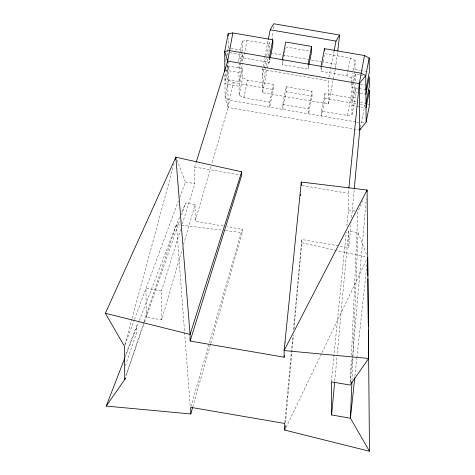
<?xml version="1.0" encoding="UTF-8"?>
<svg xmlns="http://www.w3.org/2000/svg" width="475" height="475" viewBox="0 0 475 475"><rect width="100%" height="100%" fill="white"/><g stroke="black" fill="none" stroke-linecap="round" stroke-linejoin="round"><path stroke-width="0.36" stroke-dasharray="2.38 1.78" d="M351.975 380.487L352.955 356.826M352.984 356.09L358.079 232.613L348.674 230.998L337.096 355.864M350.229 382.832L351.322 358.37M351.452 355.407L357.889 211.607L362.49 200.812M350.384 382.102L366.314 198.888M285.481 422.726L293.455 334.982M293.995 329.086L301.839 242.814L301.809 239.501L348.822 247.57L351.138 222.597M284.816 422.732L292.903 335.552M293.449 329.638L301.809 239.501M334.768 380.986L337.03 356.6M351.613 217.455L354.202 189.543M285.558 343.182L285.707 341.703M346.869 226.219L348.484 209.992L348.341 193.42L348.781 189.002M331.324 381.829L346.275 232.121M354.938 376.158L356.838 358.459M356.915 357.723L366.973 264.064M271.914 39.835L272.84 31.789M273.173 28.868L273.511 25.941M335.516 67.895L337.648 51.858M262.556 86.064L267.971 57.089M268.108 56.365L269.462 49.121L269.408 42.489L266.6 56.086M225.649 61.287L226.207 58.467M226.759 55.646L228.279 47.88L228.196 38.243M227.768 55.26L228.047 53.847M228.404 61.548L224.942 79.194L239.044 81.617L242.505 63.971M227.638 66.007L242.547 68.531L242.63 77.639L247.344 80.103L273.202 84.544L273.244 89.514L269.782 107.154L269.741 102.184L243.883 97.749L239.168 95.285L239.085 86.171L224.984 83.748L228.445 66.108L228.57 80.192L225.108 97.838L228.077 107.463L211.838 163.626M228.57 80.192L233.284 82.656L228.077 107.463L358.987 129.924M238.866 61.637L238.842 58.829L242.303 41.188L246.988 40.339L270.697 44.407M239.893 63.003L238.925 67.943L238.895 64.44M240.029 62.296L241.971 52.416M242.107 51.71L242.303 41.188M239.044 81.617L238.967 72.503L242.428 54.857L228.321 52.44M238.842 58.829L243.527 57.98L246.988 40.339M239.085 86.171L242.547 68.531M239.168 95.285L242.63 77.639M243.883 97.749L247.344 80.103M335.374 68.62L328.433 103.983L262.616 92.69L262.408 69.493L264.955 56.501M265.098 55.777L268.215 39.9M262.616 92.69L269.414 58.045M243.527 57.98L269.384 62.415L270.079 58.888M269.741 102.184L273.202 84.544M308.869 65.544L308.174 69.071L282.316 64.636L285.499 48.402M286.128 86.759L286.176 91.734L282.714 109.375L282.667 104.405L286.128 86.759L311.986 91.2L312.033 96.17L308.572 113.81L308.524 108.84L311.986 91.2M351.714 82.401L351.678 78.191L346.958 75.727L321.1 71.292L321.795 67.765M322.347 64.938L322.905 62.118M323.042 61.412L324.562 53.645L350.419 58.087L355.14 60.551L354.944 71.072M321.456 111.061L324.918 93.415L350.776 97.85L355.46 97.001L355.383 87.887L351.922 105.533L351.999 114.647L347.314 115.496L321.456 111.061L321.498 116.031L324.959 98.384L324.918 93.415M328.433 103.983L328.231 80.786L328.795 77.9M328.938 77.176L334.032 51.193M346.958 75.727L350.419 58.087M351.678 78.191L352.646 73.251M353.198 70.431L355.14 60.551M365.863 89.728L351.755 87.305L352.729 82.365M352.866 81.658L354.801 71.778M356.108 101.703L351.88 100.973L351.797 91.859L355.258 74.219L359.492 74.943M347.314 115.496L350.776 97.85M351.88 100.973L355.199 84.039M351.999 114.647L355.46 97.001M360.412 127.187L364.925 105.242L360.567 104.494M262.467 76.119L266.451 56.798M124.848 344.909L131.83 319.212M132.02 318.499L174.099 163.632M192.797 406.855L210.556 344.262M210.757 343.55L242.232 232.59L242.203 229.277L227.014 226.67M161.732 319.853L161.476 290.991L145.991 288.337L146.247 317.193L161.732 319.853L182.293 248.734M183.528 244.465L195.041 204.636L185.642 203.027L181.04 213.815M223.398 226.047L195.189 221.208L211.019 166.47M190.926 406.624L242.203 229.277M182.341 223.891L194.857 183.629L194.708 167.063L196.027 162.824M161.476 290.991L180.583 229.544M143.788 322.454L125.928 375.957L144.317 322.792M144.02 321.753L176.445 224.61L179.894 216.517M125.364 365.78L136.806 332.197L136.747 325.571L125.341 355.87M144.554 322.092L179.841 219.836M181.533 214.932L185.642 203.027M124.972 344.951L134.199 320.097M134.455 319.408L178.487 200.783M179.782 197.303L185.452 182.02L176.914 159.962M125.174 357.087L139.062 321.207M139.329 320.518L176.445 224.61L221.766 230.108M286.087 427.435L366.403 260.092M367.603 104.755L368.938 104.518M361.463 122.888L365.477 122.158M225.423 230.553L242.232 232.59M285.778 46.989L310.199 51.181M270.406 52.992L308.429 59.517M311.357 60.022L320.863 61.649M321.599 61.774L336.223 64.285M228.279 47.88L230.399 48.242M231.099 48.367L242.387 50.303M355.217 69.659L360.157 70.508M360.858 70.632L367.911 71.838M360.198 75.068L363.719 75.668M360.276 84.182L365.216 85.025M262.408 69.493L328.231 80.786M224.859 70.08L238.967 72.503M351.797 91.859L357.438 92.833M360.258 93.314L365.198 94.163M360.341 102.428L365.982 103.396M233.284 82.656L273.244 89.514M286.176 91.734L312.033 96.17M324.959 98.384L356.202 103.746M351.922 105.533L356.149 106.258M356.856 106.382L365.317 107.831M282.667 104.405L308.524 108.84M355.65 121.891L229.823 100.302L225.108 97.838L224.889 73.583M356.375 122.016L360.008 122.639M194.708 167.063L241.003 175.002M302.047 185.482L348.341 193.42M185.452 182.02L194.857 183.629M348.484 209.992L356.44 211.357M301.839 242.814L366.961 257.266M358.079 232.613L366.884 255.36M176.445 224.61L184.567 331.865M184.621 332.601L190.22 406.57M355.258 74.219L355.33 81.932M351.72 83.101L351.755 87.305M348.674 230.998L348.822 247.57M321.064 67.028L321.1 71.292M308.127 64.101L308.174 69.071M282.281 60.373L282.316 64.636M269.343 57.445L269.384 62.415M242.428 54.857L242.493 62.569M227.697 64.748L228.077 107.463M195.041 204.636L195.189 221.208"/><path stroke-width="0.71" d="M351.916 381.965L350.419 418.196L369.491 451.25L284.81 430.101L284.751 423.474L190.724 407.336L190.784 413.968L106.216 406.072L124.64 358.465M366.955 191.496L367.086 190.024L301.298 182.044L284.103 350.562L284.163 357.194L190.131 341.056L190.071 334.43L175.845 157.207L241.692 171.813L241.722 175.127L190.131 341.056M284.81 430.101L285.214 425.677M354.777 377.637L350.419 418.196L331.615 414.972L334.632 382.464M354.267 188.812L359.718 130.049L359.302 83.653L364.479 55.533L324.52 48.676L321.058 66.322M284.163 357.194L284.305 355.716M300.295 195.682L300.443 194.204M348.852 188.266L359.302 83.653L365.738 75.638L369.2 57.998L364.479 55.533M367.448 259.635L367.686 257.426L367.858 275.922M337.737 51.128L339.583 35.043L273.76 23.75L270.198 29.794L268.357 39.176M196.246 162.118L227.667 61.067L232.845 32.947L272.804 39.805L272.846 44.775L270.358 57.475M232.845 32.947L228.154 33.796L224.693 51.437L224.871 71.482M269.343 57.445L272.804 39.805M282.275 59.666L285.73 42.02L311.588 46.455L311.636 51.431L309.142 64.131M308.127 64.101L311.588 46.455M334.174 50.469L336.015 41.087L339.583 35.043M365.863 89.728L369.324 72.081L369.2 57.998M365.904 94.282L369.366 76.641L369.443 85.749L365.982 103.396M366.023 107.95L369.485 90.309L368.072 90.066M360.068 128.618L359.718 130.049L366.148 122.039L369.609 104.393L369.485 90.309M175.263 159.345L175.845 157.207L105.391 313.28L124.462 346.334L124.753 379.478L106.216 406.072M190.784 413.968L192.595 407.568M241.692 171.813L190.071 334.43L105.391 313.28M368.665 358.459L284.103 350.562L367.086 190.024L368.665 358.459L350.128 385.059L331.324 381.829L331.615 414.972M270.198 29.794L336.015 41.087M366.148 122.039L365.738 75.638L361.018 73.18L229.383 50.587L224.693 51.437L227.667 61.067L359.302 83.653M367.887 278.878L368.327 326.224M368.363 329.923L369.491 451.25M324.52 48.676L324.538 50.807M301.298 182.044L301.328 185.357M228.154 33.796L228.178 36.017M227.667 61.067L227.679 62.54M125.228 378.064L124.753 379.478L125.24 378.076"/></g></svg>
